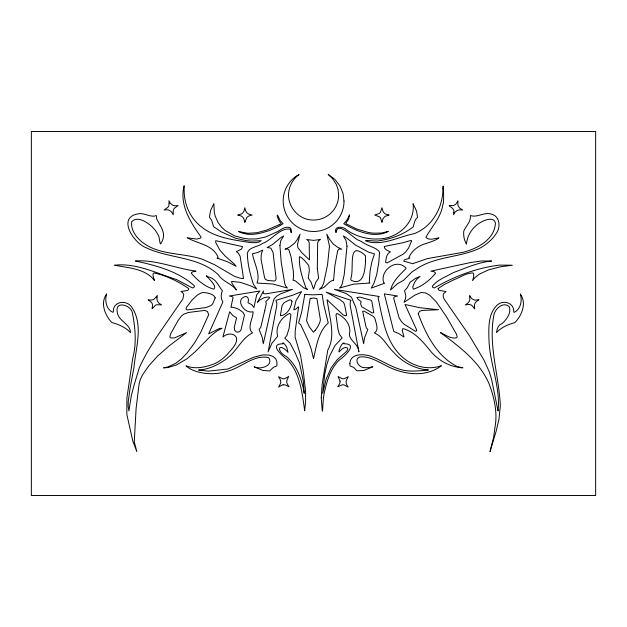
<?xml version="1.0" encoding="UTF-8"?>
<svg xmlns="http://www.w3.org/2000/svg" width="627" height="627" viewBox="0 0 627 627"><rect width="100%" height="100%" fill="white"/><g stroke="black" fill="none" stroke-linecap="round" stroke-linejoin="round"><path stroke-width="0.94" d="M264.876 310.059L266.303 303.546L265.707 301.697L269.767 297.707L269.101 297.08L266.992 297.12A16.976 16.976 0 0 0 263.097 298.17L259.547 300.208L257.517 302.339L263.426 290.944L263.246 293.35L265.174 293.945L292.488 289.376L280.167 294.039L276.429 296.383L274.03 298.954L270.895 309.777L263.285 343.721L262.274 337.545L259.076 329.41L260.746 327.404L264.821 310.302M315.193 330.304L313.422 332.255L309.205 326.675L306.548 320.71L310.146 298.499L313.516 298.005L316.917 298.57L320.397 319.699L319.966 321.933A29.281 29.281 0 0 1 315.193 330.304M227.389 354.341C231.002 349.388 237.899 344.168 236.481 337.53C233.534 332.381 226.566 333.486 222.898 337.028L229.662 311.744L232.813 315.553L236.575 317.795L234.232 327.553L234.702 330.39L236.23 331.863L237.633 332.192L239.639 331.612L240.956 330.131L244.475 315.091L243.104 312.505L239.271 309.652A17.227 17.227 0 0 0 231.379 307.277L230.948 307.183L233.064 297.402L232.217 296.618L229.38 295.999L259.939 291.014L256.709 294.776L253.951 307.473L251.882 304.769L248.041 302.7L248.472 299.784L247.978 297.974A3.527 3.527 0 0 0 245.894 296.461C234.373 298.664 243.942 314.135 253.026 311.744C253.433 318.32 246.403 327.592 252.524 332.898C242.163 337.828 237.359 350.164 228.361 357.225A37.158 37.158 0 0 1 226.347 358.965C218.204 364.812 208.72 369.538 198.54 370.008L208.321 371.153L227.954 369.005L253.394 357.335L262.713 354.906L268.959 355.062L273.192 356.512L275.809 358.942L276.93 361.904L276.883 365.878L273.396 367.344L269.696 370.878L262.979 370.502L254.162 366.803C260.229 369.954 273.999 365.815 268.646 357.625C253.535 354.263 241.074 368.159 226.841 371.396A54.98 54.98 0 0 1 216.911 373.426C206.416 374.578 192.857 372.172 185.984 365.847C195.632 369.679 206.236 367.108 215.445 363.331A40.489 40.489 0 0 0 223.055 358.354L226.974 354.796M279.234 224.685L280.943 223.776L281.014 223.212C277.879 221.104 274.806 208.156 279.908 220.046A14.711 14.711 0 0 0 281.695 222.177L283.09 223.721L278.231 226.668L268.905 230.744L259.312 233.503L253.23 234.333L247.822 234.294L242.531 233.22L238.636 231.543L247.783 233.275L257.015 232.727L266.906 229.984L279.101 224.756M333.603 280.238L334.865 265.856L337.608 250.886L338.87 249.107L341.77 249.138L337.647 247.289L333.36 244.115L329.536 239.318L326.816 234.177L329.473 246.121L327.553 264.735L323.65 283.294L321.988 286.751L319.339 289.376L323.822 287.425L329.873 281.876A9.052 9.052 0 0 1 333.603 280.238M283.075 384.876L282.714 384.931A6.591 6.591 0 0 0 281.39 385.378L278.67 387.102L280.582 383.277A6.113 6.113 0 0 0 280.684 381.169L280.622 380.801A6.427 6.427 0 0 0 280.175 379.429L278.521 376.702L282.667 378.724A5.58 5.58 0 0 0 284.705 378.669L288.71 376.49L286.986 380.025A6.019 6.019 0 0 0 286.868 382.689A6.576 6.576 0 0 0 287.378 384.21L289.063 386.812L285.45 385.009A6.051 6.051 0 0 0 283.075 384.868M310.835 298.381L311.258 298.311M279.924 245.565L281.225 262.352L284.721 283.396L285.747 286.053L287.425 288.028L272.925 284.031L257.015 283.036C260.566 273.96 253.974 262.878 252.454 253.763L257.744 252.501L262.784 250.063L261.349 253.708L261.036 259.249L264.594 277.808L265.354 279.211L267.635 280.449L274.501 281.045L275.762 279.995L276.099 278.482L273.043 252.422L270.888 248.135L267.126 247.5L272.792 244.358L280.88 237.562L283.655 235.956L280.771 240.65L279.924 245.565M317.325 268.528L318.626 278.27L315.828 282.134L313.5 289.165L311 282.04L308.225 278.122L309.362 270.402L308.766 265.503L304.393 260.323L301.211 257.446L299.463 256.686C298.781 267.619 302.504 278.192 306.109 288.342L307.583 289.376L303.593 287.754L295.435 280.904A8.527 8.527 0 0 0 293.052 280.191L293.569 277.079L293.342 271.358L291.061 256.89L288.882 249.891L287.511 248.935L285.152 249.138L289.486 247.163L294.502 243.221L297.276 239.6L300.035 234.177L297.504 244.577L297.88 247.626L301.681 252.548L309.44 259.892L309.205 242.531L308.335 240.682L306.658 239.522L313.524 240.368L320.334 239.522L318.712 240.572L317.67 242.821L317.325 268.528M321.251 397.8C323.375 428.069 321.8 398.866 324.943 390.292C327.247 379.562 330.931 368.496 338.752 360.478C343.682 357.131 359.224 343.439 343.909 343.792L344.121 342.867C341.276 342.561 337.561 353.51 339.379 351.81C341.119 349.513 344.348 346.347 347.436 347.938L347.844 349.255L346.755 351.222L337.036 359.906L331.142 367.845L326.189 379.045L322.686 393.442L324.629 374.789L326.675 365.165L329.465 356.324L334.975 345.555L342.13 337.953L339.356 334.222L338.078 329.786L335.97 314.895L336.856 313.453C343.972 316.666 350.211 323.352 349.835 331.722C346.903 339.787 358.879 343.439 358.863 351.841L350.156 305.263L350.25 301.83L351.034 300.349L326.173 292.158L339.505 299.369L343.627 302.441L344.607 304.894L346.637 315.295L345.469 315.749L343.212 314.942L327.028 299.706L328.666 309.182C330.79 322.678 334.889 337.318 327.78 350.156L322.168 384.21L321.251 397.8M343.996 201.087C344.152 211.393 338.517 221.464 329.778 226.88A30.402 30.402 0 0 1 313.68 231.488L309.315 231.222A29.955 29.955 0 0 1 298.452 227.491C286.1 220.626 280.026 204.653 284.807 191.321A29.116 29.116 0 0 1 287.926 184.816C290.473 180.795 295.309 175.991 299.063 174.619C293.773 178.358 290.074 184.228 288.953 190.608C286.061 204.692 297.472 219.442 311.901 219.991A25.668 25.668 0 0 0 318.759 219.505C326.502 217.914 333.329 212.443 336.503 205.194A25.456 25.456 0 0 0 338.651 195.781L338.086 189.66L336.307 184.362L332.623 178.695L328.172 174.416L334.834 179.322L340.061 186.101L343.047 193.437L343.996 201.087M349.866 363.644L350.038 365.878L353.8 367.493L356.873 370.8L363.864 370.502L372.759 366.803L370.463 367.25A19.884 19.884 0 0 1 364.906 367.634C359.537 368.425 353.26 359.773 359.553 356.998C368.582 355.846 376.741 360.94 384.531 364.789C401.398 374.444 425.043 378.308 441.416 365.729C427.081 370.855 410.411 365.745 400.081 354.89C385.143 339.803 382.478 317.419 378.073 297.77L379.241 296.5L334.434 289.376L346.135 293.491L351.457 297.214L355.854 307.606L363.636 343.721L364.491 337.929L367.845 329.41L366.427 328.031L365.925 326.448L362.657 311.337L364.075 311.117L372.9 316.173A6.889 6.889 0 0 1 374.977 318.555C375.753 322.874 379.46 329.849 374.397 332.968C382.917 336.409 387.016 346.128 393.631 352.249C402.385 362.265 415.082 368.997 428.382 370.008C418.648 370.831 408.412 372.344 398.968 369.005C389.963 365.996 381.937 360.799 373.19 357.194C365.949 353.753 350.258 352.366 349.866 363.644M169.125 203.219L168.796 205.57A6.137 6.137 0 0 1 167.84 207.31L164.133 210.029L166.641 209.739A7.007 7.007 0 0 1 168.42 209.959L171.038 211.377L173.326 214.732L173.146 211.448A7.359 7.359 0 0 1 173.467 209.888A6.082 6.082 0 0 1 174.377 208.25L178.099 205.546L174.902 205.797L172.848 205.256L170.654 203.603L168.906 200.773L169.125 203.219M340.085 381.2L340.061 382.039A6.341 6.341 0 0 1 339.724 383.552L337.781 386.741L342.052 384.853A5.878 5.878 0 0 1 344.16 384.947L348.181 387.102L346.864 385.002A6.748 6.748 0 0 1 346.261 383.262L346.135 382.047A6.16 6.16 0 0 1 346.386 380.221L348.322 376.702L344.137 378.732A5.792 5.792 0 0 1 342.06 378.63L338.071 376.49L340.085 381.2M283.083 343.463L283.083 343.792C267.823 343.784 282.753 356.175 287.832 360.117C300.168 373.543 302.277 393.395 304.667 410.748L305.608 401.672L305.592 391.091L303.39 372.242L300.568 355.564L295.105 337.083L295.207 330.813L298.295 309.072C299.847 303.374 296.297 310.475 293.812 309.722L296.077 300.466L301.603 291.586L293.028 295.082L275.888 300.349L276.922 303.319L276.695 305.984L268.129 351.841L271.844 343.353L277.667 336.315C275.073 326.714 281.045 317.528 289.65 313.429L290.92 314.566L289.055 328.509L286.876 335.492L284.791 338.094L290.097 343.149L295.262 352.993L299.565 363.19L303.343 381.334L304.236 393.364C301.94 379.852 297.237 365.651 286.414 356.559C275.653 351.112 278.388 341.511 288.067 352.413L286.586 346.794L284.313 343.761L282.801 342.867L283.083 343.463M474.365 306.007C475.697 313.257 473.126 304.267 469.921 304.675A6.395 6.395 0 0 0 468.588 304.503L465.281 304.902L467.867 303.131L469.255 301.368A6.576 6.576 0 0 0 469.819 299.753C469.38 290.967 469.56 298.491 473.369 299.526C476.105 301.634 482.798 296.986 475.901 301.995A6.137 6.137 0 0 0 474.78 303.766L474.365 306.007M184.079 185.96L184.22 193.437C184.996 205.742 190.483 217.835 200.052 225.759C214.003 237.852 233.268 239.812 250.737 242.641L256.271 242.633L258.841 242.061L261.294 240.697L251.255 241.097L246.395 240.65L235.76 238.315L221.049 231.755L213.595 226.668L211.644 220.289L209.442 217.208L210.507 210.758L213.854 203.618L214.285 212.255L215.186 216.025L217.992 222.436L221.613 227.24L225.195 230.524L234.569 235.87L243.778 238.331L249.178 239.028L256.655 238.918L265.636 236.959L277.957 231.473C281.468 229.223 285.669 225.947 289.987 227.703C292.339 229.458 291.555 237.053 290.113 229.153C279.807 227.468 271.671 240.368 262.251 243.605C257.877 247.038 248.551 247.022 247.312 253.433C247.634 263.991 250.079 274.36 253.457 284.321L256.733 288.953L251.278 286.116L242.845 283.138L239.624 282.221L231.59 281.468L232.006 283.326L236.504 290.019C231.457 283.435 222.679 281.695 218.212 274.626C198.445 256.247 169.4 258.818 146.256 247.783C133.857 243.276 116.175 216.973 138.81 213.721C144.304 212.945 149.179 216.707 154.54 216.15C157.455 214.199 156.201 217.326 156.75 219.121C160.794 227.068 166.978 233.659 161.155 243.096C159.728 247.187 159.681 235.368 157.832 234.529C156.468 231.755 154.595 229.255 152.408 227.068C147.588 222.491 137.431 215.5 131.741 221.684C130.596 229.035 135.189 235.807 140.385 240.603C157.338 255.8 182.167 252.297 202.529 259.319L214.63 264.751L234.208 276.201L240.11 278.223L243.55 278.553L240.125 256.263L238.425 253.198L236.355 251.701L241.45 249.091L242.625 246.646L215.774 240.658L215.735 242.555L219.897 250.212L225.187 256.067L234.435 264.163L236.144 266.303L227.335 261.694L216.989 258.112L217.984 257.893L217.992 256.976C212.553 244.452 197.764 243.879 187.426 237.813L196.886 239.091L200.671 238.025L201.048 237.037C190.53 222.373 179.275 204.998 184.079 185.96M346.997 246.207L344.199 274.72L342.185 283.96L341.166 286.28L339.497 288.028L353.487 284.156L369.906 283.036L369.256 282.471L370.071 270.982L371.929 261.647L374.468 253.833L368.707 252.219L355.556 245.102L345.743 237.272L343.267 235.956L345.986 240.306L346.997 246.207M411.571 241.019L408.686 247.861L405.787 251.889L403.341 254.053L387.243 262.862L385.652 262.595C385.926 258.779 386.412 253.59 390.409 251.858C388.873 251.121 384.03 249.679 384.296 246.497L402.989 242.712L410.661 240.525L411.571 241.019M438.163 288.506L438.43 289.807L439.605 290.442L446.048 291.586L443.344 293.883L443.156 296.367L443.932 298.765L469.576 335.876L484.107 360.353L489.413 372.156L491.599 379.46L498.042 410.959C500.738 387.055 489.671 363.605 488.982 339.716C488.645 328.046 487.986 314.025 496.992 305.247C503.269 299.314 514.422 302.747 513.787 312.168L514.563 312.238C520.81 308.719 522.362 300.513 520.339 294.079C526.946 302.998 521.876 315.71 514.759 322.631C508.035 324.472 501.239 327.333 496.474 332.616C496.952 329.167 498.104 324.77 501.859 323.689C506.498 319.778 511.358 313.312 509.406 306.964C504.022 301.14 495.902 308.053 494.123 313.939C487.751 344.348 499.092 375.377 500.322 405.834L498.982 419.228L496.082 431.47L489.993 451.628L493.543 437.63L495.683 422.394C496.897 408.976 493.629 395.7 488.856 383.254C479.044 361.144 459.168 346.48 440.35 332.537C445.374 334.787 450.813 339.223 456.628 337.773L457.185 336.668L456.393 334.066L446.612 316.941L436.321 301.9L429.691 295.199L425.678 292.974L421.164 292.48L414.776 295.215L404.023 302.339L405.52 298.57L405.818 296.069L404.595 290.662L407.221 287.73L410.168 282.158L415.709 278.27L420.051 276.413L416.892 279.086L414.674 282.213L412.723 286.892L413.287 289.165C421.916 286.664 429.95 280.097 435.585 273.2L434.252 271.781L430.874 271.146L470.705 262.501L481.505 260.981L491.631 261.028C478.26 262.282 465.877 268.003 453.415 272.588C446.306 276.664 437.34 279.713 432.34 286.312L432.818 287.44L434.37 287.95C454.371 276.264 476.489 267.948 499.57 265.103L512.361 265.229L500.754 266.718L488.214 269.986L479.31 274.179L474.921 277.62L472.546 280.614L473.62 277.142L473.683 273.78L472.97 272.925C466.033 272.949 460.03 277.502 453.736 279.83L443.775 284.799L438.163 288.506M106.582 294.079C104.709 300.545 106.073 309.268 112.782 312.301L113.354 311.956C112.554 301.83 125.376 299.44 131.09 306.258C144.092 323.791 135.659 347.844 134.006 367.367L130.244 387.071L128.237 401.562L128.174 406.351L128.88 410.889L131.325 395.621L134.241 384.586L139.28 367.798L141.82 362.367L146.812 352.938L155.841 338.18L182.88 298.938L183.774 294.494L182.441 292.441L180.944 291.586L187.34 290.45L188.531 289.792L188.782 288.592C178.46 281.499 166.288 275.543 153.952 272.925C150.511 274.61 158.106 285.583 152.29 277.894C142.329 268.278 127.383 267.776 114.561 265.229C135.91 262.689 156.711 273.317 176.673 279.618L192.324 287.887L193.829 287.652L194.55 285.959C178.585 271.475 156.436 265.487 135.824 261.122L135.361 260.957C155.958 259.476 175.913 268.528 196.047 271.146L193.641 271.499L191.627 272.424L191.337 273.27C197.176 280.081 204.896 286.594 213.635 289.165L214.12 288.718C218.11 285.12 200.711 271.805 208.211 276.891C215.986 278.372 218.204 285.567 222.397 290.795C220.767 294.322 220.641 298.648 222.883 301.948L208.65 333.893L219.442 328.485L222.044 328.266L216.487 331.26L211.605 335.163L194.942 351.959L186.689 358.989L176.297 365.008L168.067 367.532L163.569 367.869L168.067 366.873L175.96 363.174L181.43 358.871L187.034 353.056L194.55 342.867L200.609 332.631L208.728 314.605L207.419 311.486L204.77 310.404L188.39 312.481L183.836 314.182L181.689 315.757L178.17 320.389L170.81 333.517L169.799 336.934L170.52 337.898L174.322 337.992L186.572 332.616L169.039 345.979L157.675 356.018L149.163 365.408L142.737 374.515L140.307 379.531L139.178 383.544L136.09 408.538L134.264 441.808L136.858 451.628L132.791 441.055L126.826 414.416L126.913 397.863L132.752 358.221C136.733 343.416 135.322 327.976 132.438 313.092C131.435 305.051 115.055 300.364 117.178 311.791C118.072 321.439 130.181 323.226 130.518 332.616C125.572 327.318 118.66 324.355 111.778 322.505C104.968 315.201 100.022 303.053 106.582 294.079M442.85 188.57L442.772 192.513C441.432 210.202 431.227 226.841 414.494 233.605C398.937 236.528 381.772 246.685 365.76 240.995L365.706 240.447L376.96 241.089C389.994 239.342 402.934 235.039 413.318 226.762C414.149 223.431 414.729 219.716 417.511 217.31L416.579 211.189L413.068 203.618C415.544 223.11 397.408 238.55 378.974 238.934C367.594 239.6 355.893 236.465 346.551 229.882C343.533 226.104 333.25 225.751 336.001 232.609C337.969 219.552 355.015 240.486 359.365 240.431L366.466 244.538L375.471 248.496L378.684 250.871L379.539 252.501L378.802 262.454L376.709 274.673L374.005 283.114L371.262 288.099L384.719 283.185L383.575 282.424C379.97 270.543 396.303 257.752 405.857 267.972L406.022 268.583C399.814 274.759 392.761 281.249 390.488 290.019L397.573 283.608L403.569 280.34L411.821 272.047L418.812 267.47C438.022 255.918 461.401 257.509 481.019 247.571C487.203 243.934 492.838 239.138 496.56 232.938C500.801 226.919 499.774 216.237 491.662 214.222C484.444 211.44 477.437 218.071 470.407 215.516C471.128 221.543 466.033 225.924 463.808 230.94A21.843 21.843 0 0 0 464.709 240.306L466.417 244.224C467.17 235.556 472.225 227.609 479.569 223.024C483.472 220.422 493.841 215.9 495.432 223.024C494.695 239.71 476.943 248.903 462.655 252.375L427.575 258.559L412.637 263.685L403.882 261.169C403.482 258.912 408.232 259.249 409.933 258.042L408.835 257.517C411.594 251.255 417.668 246.207 424.166 244.068C428.453 242.767 436.784 240.078 438.971 237.884C435.036 238.236 429.064 240.987 425.89 237.382C431.611 226.66 441.181 217.42 442.819 204.543C444.371 204.512 443.265 177.903 442.85 188.57M357.084 297.504L357.939 299.079L361.215 301.697L360.549 303.719L361.748 306.799L372.25 312.951L373.786 312.63L371.944 301.846L371.176 300.294L360.031 297.104L357.084 297.504M365.572 261.028C364.977 269.273 364.099 286.257 351.292 280.347A2.884 2.884 0 0 1 350.767 278.6C354.639 268.952 346.864 238.958 365.463 255.651L365.572 261.028M156.969 297.762L156.969 299.032A6.45 6.45 0 0 0 157.675 301.422L158.796 302.912A3.833 3.833 0 0 0 159.399 303.484L161.57 304.902L156.938 304.691A5.792 5.792 0 0 0 155.386 305.318C148.309 312.944 155.355 305.482 150.888 301.846C146.075 298.327 148.489 300.513 152.149 299.941A6.184 6.184 0 0 0 153.944 299.291L157.369 295.435L156.969 297.762M215.226 297.849L212.71 303.766A8.872 8.872 0 0 1 210.946 305.553L205.891 307.606L187.402 309.895L186.227 309.464L186.156 307.7L192.128 299.988L197.489 294.956L201.008 293.044A9.907 9.907 0 0 1 203.532 292.543C207.537 292.88 213.658 293.742 215.226 297.849M453.783 212.302L453.525 214.732L455.194 212.012L456.887 210.601L459.419 209.818L462.718 210.029L459.865 208.25L458.423 206.354A6.717 6.717 0 0 1 457.843 204.661C458.196 196.423 457.773 203.775 454.685 204.927A6.294 6.294 0 0 1 452.913 205.64C443.195 204.88 455.61 207.067 453.783 212.302M418.248 313.759C425.467 333.517 436.431 355.485 455.954 365.894C456.981 366.999 467.044 368.167 461.158 367.735C456.456 367.21 451.824 366.027 447.513 364.06C441.204 361.301 435.663 356.967 431.102 351.825C423.586 342.491 415.145 331.949 403.13 328.634L402.385 329.05L402.275 330.562L404.023 337.099L398.968 333.697L393.74 331.393L384.296 293.867L397.542 295.999L394.124 296.932L393.732 298.436L399.117 317.834L401.46 321.643L404.023 324.206L415.419 331.307L416.626 330.852L416.438 329.426L405.018 304.479L419.8 307.724L438.5 309.746L421.791 310.436L419.447 311.478L418.248 313.759M291.986 301.211C291.39 307.324 287.315 314.887 280.786 315.757A0.995 0.995 0 0 1 280.379 315.514L282.064 305.584L283.757 303.115A12.274 12.274 0 0 1 284.862 302.269C286.751 301.579 291.022 297.88 291.986 301.211M304.808 294.431L301.618 312.324L298.609 322.929L300.803 324.833L308.5 341.48L311.172 348.894L313.5 358.613C316.478 346.347 318.195 331.754 328.242 322.999L323.783 304.887L322.113 294.431L312.583 294.839L304.808 294.431M245.039 221.786L244.836 222.358L243.793 218.651A6.27 6.27 0 0 0 242.602 217.06C240.643 214.379 233.424 216.064 241.207 214.058A5.964 5.964 0 0 0 242.68 213L244.044 211.025L244.836 207.756L245.541 210.633L246.92 212.859L249.452 214.465L252.172 215.022L249.037 215.868L246.819 217.381L245.039 221.786M349.466 215.022L348.581 219.231L345.955 223.055L346.057 223.761L356.732 229.02L368.3 232.452A53.75 53.75 0 0 0 373.543 233.166L381.514 233.04L388.285 231.402C374.131 238.809 356.465 231.238 343.768 223.706L345.281 222.091A16.741 16.741 0 0 0 347.405 219.309L349.466 215.022M382.196 221.668L381.945 222.358L380.55 218.016A5.737 5.737 0 0 0 379.476 216.809L374.68 215.022L379.116 213.572A5.933 5.933 0 0 0 380.377 212.388L381.945 207.756L383.026 211.346A6.254 6.254 0 0 0 384.233 213.023C386.044 215.696 393.442 214.113 385.856 216.009A6.004 6.004 0 0 0 384.508 216.871L382.925 218.917L382.196 221.668M595.65 131.49L31.35 131.49L31.35 495.51L595.65 495.51L595.65 131.49"/></g></svg>
